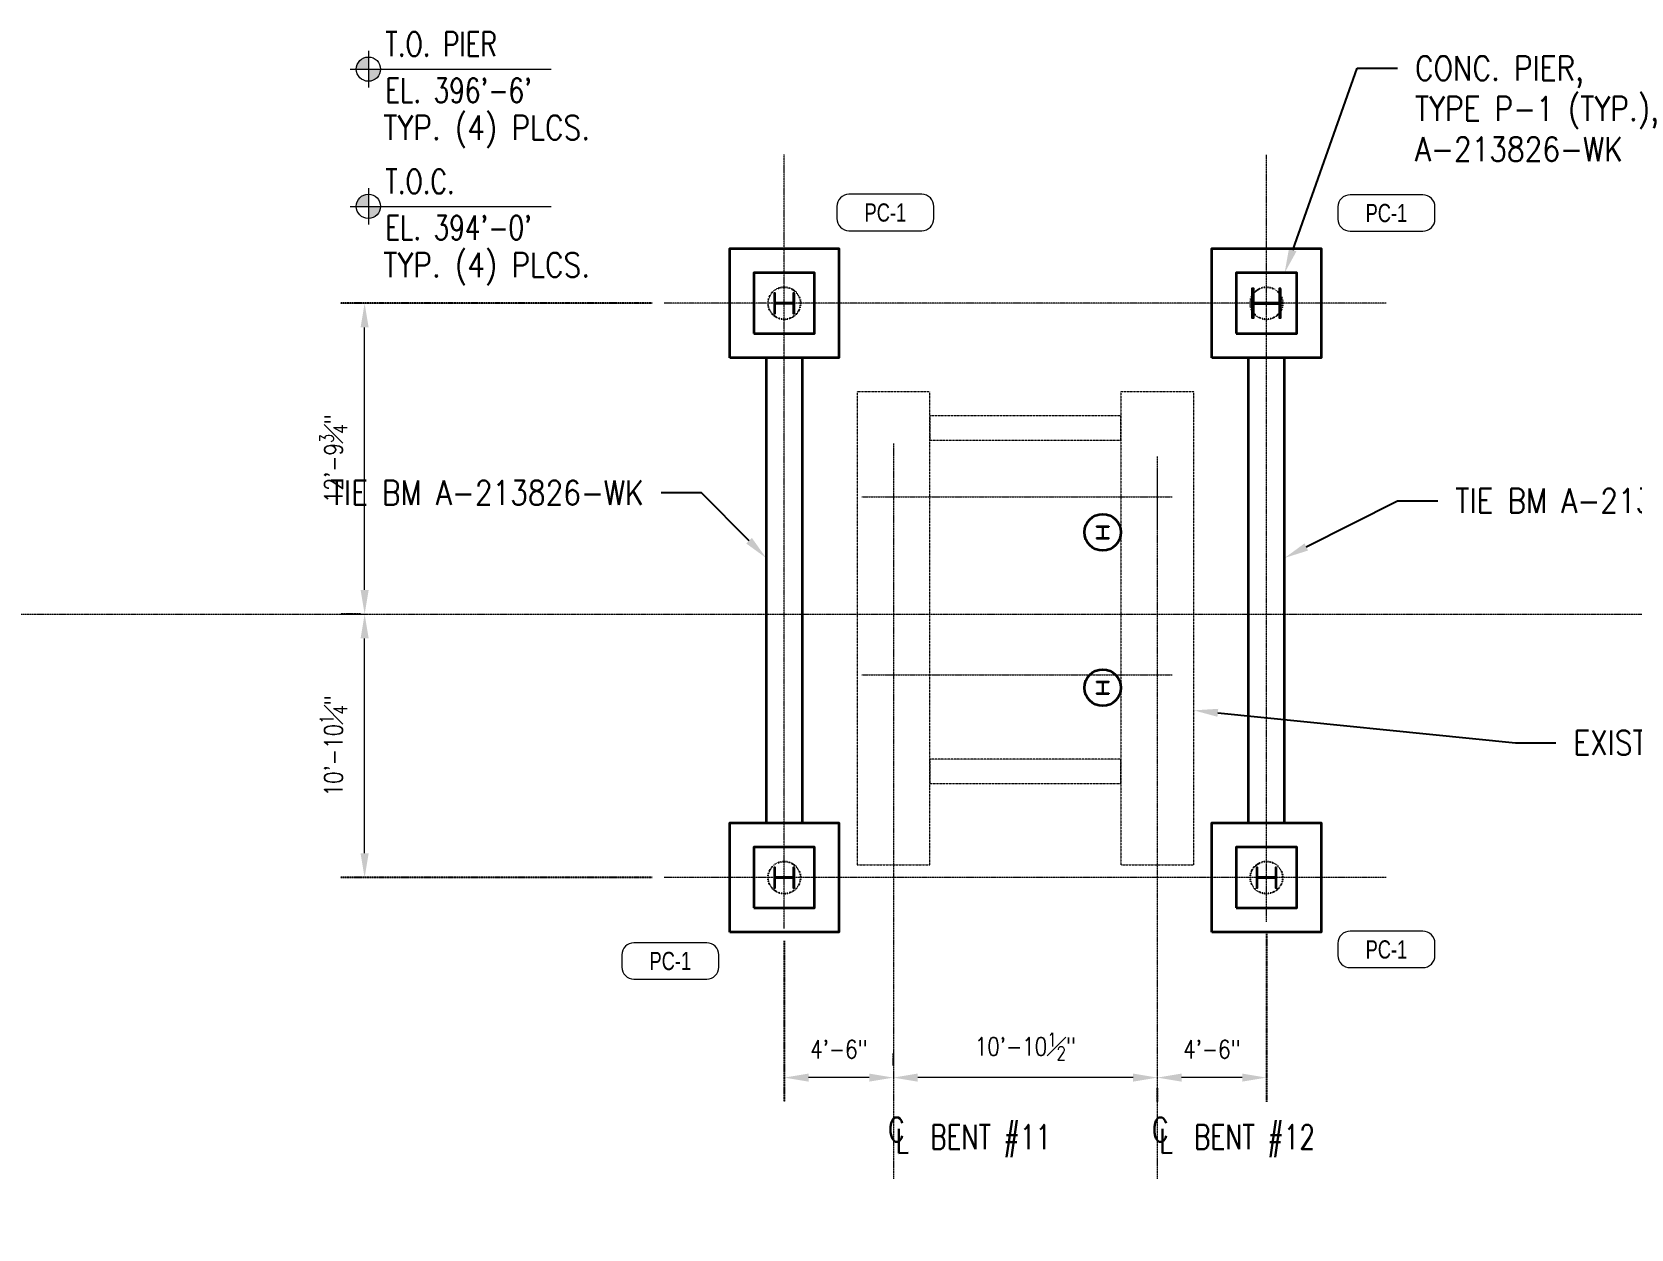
# Model space of a CAD drawing. Header units: inches. Extents: x -24529 to 23375, y -3182 to 1720.
# Drawn here: x -1739 to -948, y -304 to 288 of the extents above; entities that cross this region are included whole.
import ezdxf
from ezdxf import colors
from ezdxf.entities.mleader import LeaderData, LeaderLine
from ezdxf.enums import TextEntityAlignment as Align
from ezdxf.math import Vec2, Vec3

# ---------------------------------------------------------------- set-up
doc = ezdxf.new("R2010")
doc.units = ezdxf.units.IN
doc.header["$LTSCALE"] = 0.375
doc.header["$MEASUREMENT"] = 0
for name, pattern in [('CENTER2', [1.125, 0.75, -0.125, 0.125, -0.125]), ('HIDDEN2', [0.1875, 0.125, -0.0625]), ('PHANTOM2', [1.25, 0.625, -0.125, 0.125, -0.125, 0.125, -0.125])]:
    doc.linetypes.add(name, pattern=pattern)
for name, color, linetype, lineweight in [('CENTER', 2, 'CENTER2', 15), ('DIM', 5, 'Continuous', 15), ('PHANTOM', 253, 'PHANTOM2', 9), ('PILECAP', 3, 'Continuous', 35), ('S_PILE', 6, 'HIDDEN2', 25), ('TEXT', 3, 'Continuous', 15)]:
    doc.layers.add(name, color=color, linetype=linetype, lineweight=lineweight)
doc.layers.add('NSTL', color=1, linetype='Continuous')
doc.layers.add('STEEL', color=1, linetype='Continuous')
doc.styles.add('RomanS', font='romans.shx', dxfattribs={"width": 0.8})
doc.styles.add('SIMPLEX', font='SIMPLEX.shx', dxfattribs={"width": 0.75})
doc.dimstyles.new('PCI Arch-Arrow', dxfattribs={"dimscale": 0, "dimtxt": 0.09375, "dimasz": 0.125, "dimexe": 0.125, "dimexo": 0.0625, "dimgap": 0.09, "dimtad": 1, "dimdec": 4, "dimzin": 3, "dimdsep": 46, "dimlunit": 4, "dimtxsty": 'RomanS', "dimcen": 0.09, "dimclrd": 3, "dimclre": 3, "dimclrt": 3, "dimadec": 0, "dimazin": 0, "dimtfac": 0.75, "dimtdec": 4, "dimtmove": 0, "dimatfit": 3, "dimfxl": 1, "dimfrac": 1, "dimtolj": 1, "dimtzin": 0, "dimlwd": -1, "dimarcsym": 0})

# ---------------------------------------------------------------- blocks, each defined once
blk = doc.blocks.new('PILECAP_TAG')
blk.add_lwpolyline([(-0.1875, -0.09375), (0.1875, -0.09375, 0.4142136), (0.25, -0.03125), (0.25, 0.03125, 0.4142136), (0.1875, 0.09375), (-0.1875, 0.09375, 0.4142136), (-0.25, 0.03125), (-0.25, -0.03125, 0.4142136)], format="xyb", close=True)
at = {"width": 0.75}
blk.add_attdef('PC-X', text='', height=0.09375, dxfattribs=at).set_placement((0, 0), align=Align.MIDDLE)
blk = doc.blocks.new('*D50')
at = {"layer": 'DEFPOINTS', "color": 0, "transparency": 16777216}
for p in [(-1574.52, 0), (-1570.54, 0), (-1426.34, -130.25)]:
    blk.add_point(p, dxfattribs=at)
at = {"layer": 'DIM', "color": 3, "transparency": 16777216}
blk.add_line((-1574.52, -118.25), (-1574.52, -12), dxfattribs=at)
at = {"layer": 'DIM', "color": 3, "linetype": 'CENTER2', "lineweight": -2, "transparency": 16777216}
blk.add_line((-1432.34, -130.25), (-1586.52, -130.25), dxfattribs=at)
at = {"layer": 'DIM', "color": 3, "transparency": 16777216}
for points in [[(-1576.52, -12), (-1572.52, -12), (-1574.52, 0)], [(-1576.52, -118.25), (-1572.52, -118.25), (-1574.52, -130.25)]]:
    blk.add_solid(points, dxfattribs=at)
at = {"layer": 'DIM', "color": 3, "transparency": 16777216, "insert": (-1589.91, -65.12), "char_height": 9, "attachment_point": 5, "rotation": 90, "style": 'RomanS'}
blk.add_mtext('\\A1;10\'-10{\\H0.750000x;\\S1#4;}"', dxfattribs=at)
blk = doc.blocks.new('*D51')
at = {"layer": 'DEFPOINTS', "color": 0, "transparency": 16777216}
for p in [(-1574.52, 153.75), (-1426.34, 153.75), (-1570.54, 0)]:
    blk.add_point(p, dxfattribs=at)
at = {"layer": 'DIM', "color": 3, "linetype": 'CENTER2', "lineweight": -2, "transparency": 16777216}
for p, q in [((-1432.34, 153.75), (-1586.52, 153.75)), ((-1576.54, 0), (-1586.52, 0))]:
    blk.add_line(p, q, dxfattribs=at)
at = {"layer": 'DIM', "color": 3, "transparency": 16777216}
blk.add_line((-1574.52, 12), (-1574.52, 141.75), dxfattribs=at)
for points in [[(-1576.52, 141.75), (-1572.52, 141.75), (-1574.52, 153.75)], [(-1576.52, 12), (-1572.52, 12), (-1574.52, 0)]]:
    blk.add_solid(points, dxfattribs=at)
at = {"layer": 'DIM', "color": 3, "transparency": 16777216, "insert": (-1589.91, 76.87), "char_height": 9, "attachment_point": 5, "rotation": 90, "style": 'RomanS'}
blk.add_mtext('\\A1;12\'-9{\\H0.750000x;\\S3#4;}"', dxfattribs=at)
blk = doc.blocks.new('*D52')
at = {"layer": 'DEFPOINTS', "color": 0, "transparency": 16777216}
for p in [(-1128.44, -152.07), (-1182.44, -228.34), (-1182.44, -229.17)]:
    blk.add_point(p, dxfattribs=at)
at = {"layer": 'DIM', "color": 3, "linetype": 'CENTER2', "lineweight": -2, "transparency": 16777216}
blk.add_line((-1128.44, -158.07), (-1128.44, -241.17), dxfattribs=at)
at = {"layer": 'DIM', "color": 3, "transparency": 16777216}
blk.add_line((-1140.44, -229.17), (-1170.44, -229.17), dxfattribs=at)
for points in [[(-1170.44, -227.17), (-1170.44, -231.17), (-1182.44, -229.17)], [(-1140.44, -227.17), (-1140.44, -231.17), (-1128.44, -229.17)]]:
    blk.add_solid(points, dxfattribs=at)
at = {"layer": 'DIM', "color": 3, "transparency": 16777216, "insert": (-1155.44, -215.17), "char_height": 9, "attachment_point": 5, "style": 'RomanS'}
blk.add_mtext('\\A1;4\'-6"', dxfattribs=at)
blk = doc.blocks.new('*D53')
at = {"layer": 'DEFPOINTS', "color": 0, "transparency": 16777216}
for p in [(-1312.94, -229.17), (-1312.94, -229.17), (-1182.44, -228.34)]:
    blk.add_point(p, dxfattribs=at)
at = {"layer": 'DIM', "color": 3, "transparency": 16777216}
blk.add_line((-1194.44, -229.17), (-1300.94, -229.17), dxfattribs=at)
at = {"layer": 'DIM', "color": 3, "linetype": 'CENTER2', "lineweight": -2, "transparency": 16777216}
blk.add_line((-1182.44, -234.34), (-1182.44, -241.17), dxfattribs=at)
at = {"layer": 'DIM', "color": 3, "transparency": 16777216}
for points in [[(-1300.94, -227.17), (-1300.94, -231.17), (-1312.94, -229.17)], [(-1194.44, -227.17), (-1194.44, -231.17), (-1182.44, -229.17)]]:
    blk.add_solid(points, dxfattribs=at)
at = {"layer": 'DIM', "color": 3, "transparency": 16777216, "insert": (-1247.69, -213.78), "char_height": 9, "attachment_point": 5, "style": 'RomanS'}
blk.add_mtext('\\A1;10\'-10{\\H0.750000x;\\S1#2;}"', dxfattribs=at)
blk = doc.blocks.new('*D54')
at = {"layer": 'DEFPOINTS', "color": 0, "transparency": 16777216}
for p in [(-1366.94, -155.5), (-1366.94, -229.17), (-1312.94, -229.17)]:
    blk.add_point(p, dxfattribs=at)
at = {"layer": 'DIM', "color": 3, "linetype": 'CENTER2', "lineweight": -2, "transparency": 16777216}
for p, q in [((-1366.94, -161.5), (-1366.94, -241.17)), ((-1312.94, -223.17), (-1312.94, -217.17))]:
    blk.add_line(p, q, dxfattribs=at)
at = {"layer": 'DIM', "color": 3, "transparency": 16777216}
blk.add_line((-1324.94, -229.17), (-1354.94, -229.17), dxfattribs=at)
for points in [[(-1354.94, -227.17), (-1354.94, -231.17), (-1366.94, -229.17)], [(-1324.94, -227.17), (-1324.94, -231.17), (-1312.94, -229.17)]]:
    blk.add_solid(points, dxfattribs=at)
at = {"layer": 'DIM', "color": 3, "transparency": 16777216, "insert": (-1339.94, -215.17), "char_height": 9, "attachment_point": 5, "style": 'RomanS'}
blk.add_mtext('\\A1;4\'-6"', dxfattribs=at)
blk = doc.blocks.new('*U55')
at = {"color": 0, "linetype": 'ByBlock'}
blk.add_lwpolyline([(7.3025, -7.16), (7.3025, -6.3), (0.8625, -6.3, -0.41421356), (0.2625, -5.7), (0.2625, 5.7, -0.41421356), (0.8625, 6.3), (7.3025, 6.3), (7.3025, 7.16), (-7.3025, 7.16), (-7.3025, 6.3), (-0.8625, 6.3, -0.41421356), (-0.2625, 5.7), (-0.2625, -5.7, -0.41421356), (-0.8625, -6.3), (-7.3025, -6.3), (-7.3025, -7.16)], format="xyb", close=True, dxfattribs=at)
blk = doc.blocks.new('*U56')
at = {"color": 0, "linetype": 'ByBlock'}
blk.add_lwpolyline([(5, -4.99), (5, -4.43), (0.67, -4.43, -0.414214), (0.17, -3.93), (0.17, 3.93, -0.414214), (0.67, 4.43), (5, 4.43), (5, 4.99), (-5, 4.99), (-5, 4.43), (-0.67, 4.43, -0.414214), (-0.17, 3.93), (-0.17, -3.93, -0.414214), (-0.67, -4.43), (-5, -4.43), (-5, -4.99)], format="xyb", close=True, dxfattribs=at)
blk = doc.blocks.new('*U47')
at = {"layer": 'TEXT'}
h = blk.add_hatch(color=256, dxfattribs=at)
h.paths.add_polyline_path([(-1.0048, 0), (-1.0048, 0.0625, 0.414214), (-1.0673, 0)])
h.paths.add_polyline_path([(-0.9423, 0), (-1.0048, 0), (-1.0048, -0.0625, 0.414214)])
for p, q in [((-1.0048, 0.0937), (-1.0048, -0.0937)), ((-0.911, 0), (-0.0625, 0)), ((-1.0985, 0), (-0.911, 0)), ((-1.0048, 0), (-0.9423, 0)), ((-1.0048, 0), (-0.9423, 0))]:
    blk.add_line(p, q, dxfattribs=at)
blk.add_circle((-1.0048, 0), 0.0625, dxfattribs=at)
at = {"layer": 'TEXT', "style": 'SIMPLEX', "width": 0.75, "flags": 8}
for tag, p in [('TOP_LINE', (-0.9179, 0.0664)), ('BOTT_LINE', (-0.9179, -0.172))]:
    blk.add_attdef(tag, p, '', height=0.0938, dxfattribs=at)

msp = doc.modelspace()

# ---------------------------------------------------------------- linework, layer by layer
at = {"layer": 'CENTER'}
for p, q in [((-1366.9375, -155.50343), (-1366.9375, 227.26947)), ((-1128.43751, -152.06955), (-1128.43751, 227.26947)), ((-1069.17342, 153.75), (-1426.33594, 153.75)), ((-1312.9375, 84.39468), (-1312.9375, -279.19515)), ((-1182.43751, 77.99172), (-1182.43751, -279.19515)), ((-1182.43751, 70.65646), (-1182.43751, 42.05093)), ((-1328.6507, 58), (-1175.08248, 58)), ((-2584.26683, 0), (143.51059, 0)), ((-1328.6507, -29.99999), (-1175.14877, -29.99999)), ((-1069.17342, -130.24999), (-1426.33594, -130.24999))]:
    msp.add_line(p, q, dxfattribs=at)
at = {"layer": 'PHANTOM', "flags": 128}
for points in [[(-1330.93765, 110), (-1330.93749, -124), (-1294.93749, -123.99998), (-1294.93765, 110.00002)], [(-1200.43765, 110), (-1200.43749, -124), (-1164.43749, -123.99998), (-1164.43765, 110.00002)], [(-1294.93751, 86.00002), (-1200.43751, 86.00002), (-1200.43751, 98.00002), (-1294.93751, 98.00002)], [(-1294.93751, -83.75), (-1200.43751, -83.75), (-1200.43751, -71.75), (-1294.93751, -71.75)]]:
    msp.add_lwpolyline(points, close=True, dxfattribs=at)
at = {"layer": 'PILECAP'}
for points in [[(-1393.9375, 126.75), (-1393.9375, 180.75), (-1339.9375, 180.75), (-1339.9375, 126.75)], [(-1155.43751, 126.75), (-1155.43751, 180.75), (-1101.43751, 180.75), (-1101.43751, 126.75)], [(-1381.9375, 138.75), (-1351.9375, 138.75), (-1351.9375, 168.75), (-1381.9375, 168.75)], [(-1143.43751, 138.75), (-1113.43751, 138.75), (-1113.43751, 168.75), (-1143.43751, 168.75)], [(-1375.9375, -103.24999), (-1357.9375, -103.24999), (-1357.9375, 126.75), (-1375.9375, 126.75)], [(-1137.43751, -103.24999), (-1119.43751, -103.24999), (-1119.43751, 126.75), (-1137.43751, 126.75)], [(-1393.9375, -157.24999), (-1393.9375, -103.24999), (-1339.9375, -103.24999), (-1339.9375, -157.24999)], [(-1155.43751, -157.24999), (-1155.43751, -103.24999), (-1101.43751, -103.24999), (-1101.43751, -157.24999)], [(-1381.9375, -145.24999), (-1351.9375, -145.24999), (-1351.9375, -115.24999), (-1381.9375, -115.24999)], [(-1143.43751, -145.24999), (-1113.43751, -145.24999), (-1113.43751, -115.24999), (-1143.43751, -115.24999)]]:
    msp.add_lwpolyline(points, close=True, dxfattribs=at)
for centre in [(-1209.43751, 40.48166), (-1209.43751, -36.375)]:
    msp.add_circle(centre, 9, dxfattribs=at)
at = {"layer": 'S_PILE', "linetype": 'HIDDEN2'}
for centre in [(-1366.9375, 153.75), (-1128.43751, 153.75), (-1366.9375, -130.24999), (-1128.43751, -130.24999)]:
    msp.add_circle(centre, 8, dxfattribs=at)
at = {"layer": 'STEEL'}
for p, q in [((-1212.43759, 43.48166), (-1212.43759, 43.23166)), ((-1212.43759, 43.48166), (-1206.43759, 43.48166)), ((-1212.43759, 43.23166), (-1206.43759, 43.23166)), ((-1212.43743, 43.48167), (-1212.43743, 43.23167)), ((-1212.43743, 43.48167), (-1206.43743, 43.48167)), ((-1212.43743, 43.23167), (-1206.43743, 43.23167)), ((-1209.56259, 43.23166), (-1209.56259, 37.73166)), ((-1209.56243, 43.23167), (-1209.56243, 37.73167)), ((-1209.31259, 43.23166), (-1209.31259, 37.73166)), ((-1209.31243, 43.23167), (-1209.31243, 37.73167)), ((-1206.43759, 43.48166), (-1206.43759, 43.23166)), ((-1206.43743, 43.48167), (-1206.43743, 43.23167)), ((-1212.43759, 37.73166), (-1212.43759, 37.48166)), ((-1212.43759, 37.73166), (-1206.43759, 37.73166)), ((-1212.43759, 37.48166), (-1206.43759, 37.48166)), ((-1212.43743, 37.73167), (-1212.43743, 37.48167)), ((-1212.43743, 37.73167), (-1206.43743, 37.73167)), ((-1212.43743, 37.48167), (-1206.43743, 37.48167)), ((-1206.43759, 37.73166), (-1206.43759, 37.48166)), ((-1206.43743, 37.73167), (-1206.43743, 37.48167)), ((-1212.43759, -33.375), (-1212.43759, -33.625)), ((-1212.43759, -33.375), (-1206.43759, -33.375)), ((-1212.43759, -33.625), (-1206.43759, -33.625)), ((-1212.43759, -39.125), (-1212.43759, -39.375)), ((-1212.43759, -39.125), (-1206.43759, -39.125)), ((-1212.43759, -39.375), (-1206.43759, -39.375)), ((-1212.43743, -33.375), (-1212.43743, -33.625)), ((-1212.43743, -33.375), (-1206.43743, -33.375)), ((-1212.43743, -33.625), (-1206.43743, -33.625)), ((-1212.43743, -39.125), (-1212.43743, -39.375)), ((-1212.43743, -39.125), (-1206.43743, -39.125)), ((-1212.43743, -39.375), (-1206.43743, -39.375)), ((-1209.56259, -33.625), (-1209.56259, -39.125)), ((-1209.56243, -33.625), (-1209.56243, -39.125)), ((-1209.31259, -33.625), (-1209.31259, -39.125)), ((-1209.31243, -33.625), (-1209.31243, -39.125)), ((-1206.43759, -33.375), (-1206.43759, -33.625)), ((-1206.43759, -39.125), (-1206.43759, -39.375)), ((-1206.43743, -33.375), (-1206.43743, -33.625)), ((-1206.43743, -39.125), (-1206.43743, -39.375))]:
    msp.add_line(p, q, dxfattribs=at)

# ---------------------------------------------------------------- block references
at = {"layer": 'NSTL', "rotation": 90}
for name, p in [('*U56', (-1366.9375, 153.75)), ('*U55', (-1128.43751, 153.75)), ('*U56', (-1366.9375, -130.24999)), ('*U56', (-1128.43751, -130.24999))]:
    msp.add_blockref(name, p, dxfattribs=at)
at = {"layer": 'TEXT'}
ref = msp.add_blockref('*U47', (-1476.16773, 269.49775), dxfattribs=dict(at, xscale=96, yscale=96, zscale=96))
ref.add_attrib('TOP_LINE', 'T.O. PIER', (-1564.2903, 275.87134), dxfattribs={"height": 12, "style": 'SIMPLEX', "width": 0.75, "flags": 8})
ref.add_attrib('BOTT_LINE', "EL. 396'-6'", (-1564.2903, 252.98686), dxfattribs={"height": 12, "style": 'SIMPLEX', "width": 0.75, "flags": 8})
ref = msp.add_blockref('*U47', (-1476.16773, 201.63332), dxfattribs=dict(at, xscale=96, yscale=96, zscale=96))
ref.add_attrib('TOP_LINE', 'T.O.C.', (-1564.2903, 208.0069), dxfattribs={"height": 12, "style": 'SIMPLEX', "width": 0.75, "flags": 8})
ref.add_attrib('BOTT_LINE', "EL. 394'-0'", (-1564.2903, 185.12243), dxfattribs={"height": 12, "style": 'SIMPLEX', "width": 0.75, "flags": 8})
at = {"layer": 'TEXT', "xscale": 96, "yscale": 96, "zscale": 96}
for p in [(-1316.93774, 198.61382), (-1069.09247, 198.36382), (-1069.09247, -165.78567), (-1423.3036, -171.49438)]:
    msp.add_blockref('PILECAP_TAG', p, dxfattribs=at).add_auto_attribs({'PC-X': 'PC-1'})

# ---------------------------------------------------------------- texts
at = {"layer": 'TEXT', "style": 'SIMPLEX', "width": 0.75}
for s, p in [('C', (-1315.50186, -260.91452)), ('C', (-1185.00187, -260.91452)), ('L', (-1311.82405, -266.46037)), ('L', (-1181.32406, -266.46037))]:
    msp.add_text(s, height=12, rotation=0.34695664, dxfattribs=at).set_placement(p)
at = {"layer": 'TEXT', "char_height": 12, "attachment_point": 1, "style": 'SIMPLEX'}
for s, insert in [('BENT #11', (-1294.74402, -252.47551)), ('BENT #12', (-1164.24403, -252.47551))]:
    msp.add_mtext_dynamic_manual_height_columns(s, width=97.5318772, gutter_width=0.625, heights=[0], dxfattribs=dict(at, insert=insert))

# ---------------------------------------------------------------- dimensions: what is measured, and where the dimension line sits
at = {"layer": 'DIM'}
for base, p1, p2, override, picture, middle in [((-1574.51661, 153.75), (-1570.53784, 0), (-1426.33594, 153.75), {"dimscale": 96, "dimse2": 0, "dimtmove": 1}, '*D51', (-1589.90661, 76.875)), ((-1574.51661, 0), (-1426.33594, -130.24999), (-1570.53784, 0), {"dimscale": 96, "dimse2": 1, "dimtmove": 1}, '*D50', (-1589.90661, -65.125))]:
    dim = msp.add_linear_dim(base=base, p1=p1, p2=p2, angle=90, dimstyle='PCI Arch-Arrow', override=override, dxfattribs=at)
    dim.commit()
    dim.dimension.update_dxf_attribs({"geometry": picture, "text_midpoint": middle})
for base, p1, p2, override, picture, middle in [((-1366.9375, -229.16658), (-1312.9375, -229.16658), (-1366.9375, -155.50343), {"dimscale": 96, "dimse2": 0, "dimtmove": 1}, '*D54', (-1339.9375, -215.16944)), ((-1182.43751, -229.16658), (-1128.43751, -152.06955), (-1182.43751, -228.33556), {"dimscale": 96, "dimse2": 1, "dimtmove": 1}, '*D52', (-1155.43751, -215.16944)), ((-1312.9375, -229.16658), (-1182.43751, -228.33556), (-1312.9375, -229.16658), {"dimscale": 96, "dimse2": 1, "dimtmove": 1}, '*D53', (-1247.68751, -213.77658))]:
    dim = msp.add_linear_dim(base=base, p1=p1, p2=p2, dimstyle='PCI Arch-Arrow', override=override, dxfattribs=at)
    dim.commit()
    dim.dimension.update_dxf_attribs({"geometry": picture, "text_midpoint": middle})

# ---------------------------------------------------------------- leaders
at = {"layer": 'TEXT'}
ml = msp.add_multileader_mtext('Standard', dxfattribs=at)
ml.set_content('{\\W0.85;CONC. PIER,\\PTYPE P-1 (TYP.),\\PA-213826-WK}', color=256, style='SIMPLEX')
ml.set_leader_properties()
ml.build(insert=Vec2(0, 0))
ml.multileader.update_dxf_attribs({"dogleg_length": 0.36, "arrow_head_size": 12, "scale": 96})
ctx = ml.context
ctx.base_point, ctx.scale, ctx.char_height, ctx.arrow_head_size, ctx.landing_gap_size, ctx.plane_origin = Vec3(-1063.56812, 269.9509), 96, 12, 12, 8.64, Vec3(-1213.98186, 152.3606)
notes = []
notes.append((ctx, [(0, (1, 1, 0), (-1083.59762, 269.9509), (1, 0), 20.0295, [(1, [(-1119.46244, 168.75)], 0, [])])]))
ctx.mtext.insert, ctx.mtext.width, ctx.mtext.flow_direction = Vec3(-1054.92812, 275.9509), 240.8774881, 5
ml = msp.add_multileader_mtext('Standard', dxfattribs=at)
ml.set_content('{\\W0.85;TYP. (4) PLCS.}', color=256, style='SIMPLEX')
ml.set_leader_properties()
ml.build(insert=Vec2(0, 0))
ml.multileader.update_dxf_attribs({"dogleg_length": 0.36, "arrow_head_size": 12, "scale": 96})
ctx = ml.context
ctx.base_point, ctx.scale, ctx.char_height, ctx.arrow_head_size, ctx.landing_gap_size, ctx.plane_origin = Vec3(-1573.89991, 238.57302), 96, 12, 12, 8.64, Vec3(-1606.68298, -54.2827)
notes.append((ctx, [(0, (0, 0, 0), (0, 0), (1, 0), 1, [])]))
ctx.mtext.insert, ctx.mtext.width, ctx.mtext.flow_direction = Vec3(-1565.25991, 246.57302), 123.9826154, 5
ml = msp.add_multileader_mtext('Standard', dxfattribs=at)
ml.set_content('{\\W0.85;TYP. (4) PLCS.}', color=256, style='SIMPLEX')
ml.set_leader_properties()
ml.build(insert=Vec2(0, 0))
ml.multileader.update_dxf_attribs({"dogleg_length": 0.36, "arrow_head_size": 12, "scale": 96})
ctx = ml.context
ctx.base_point, ctx.scale, ctx.char_height, ctx.arrow_head_size, ctx.landing_gap_size, ctx.plane_origin = Vec3(-1573.89991, 170.70859), 96, 12, 12, 8.64, Vec3(-1600.68298, -122.14713)
notes.append((ctx, [(0, (0, 0, 0), (0, 0), (1, 0), 1, [])]))
ctx.mtext.insert, ctx.mtext.width, ctx.mtext.flow_direction = Vec3(-1565.25991, 178.70859), 123.9826154, 5
ml = msp.add_multileader_mtext('Standard', dxfattribs=at)
ml.set_content('{\\W0.85;TIE BM A-213826-WK}', color=256, style='SIMPLEX')
ml.set_leader_properties()
ml.build(insert=Vec2(0, 0))
ml.multileader.update_dxf_attribs({"dogleg_length": 0.36, "arrow_head_size": 12, "scale": 96})
ctx = ml.context
ctx.base_point, ctx.scale, ctx.char_height, ctx.arrow_head_size, ctx.landing_gap_size, ctx.plane_origin = Vec3(-1555.87514, 60.03202), 96, 12, 12, 8.64, Vec3(-1313.17322, -112.15324)
ctx.text_align_type = 2
notes.append((ctx, [(0, (1, 1, 0), (-1407.82279, 60.03202), (-1, 0), 20.0295, [(1, [(-1375.9375, 27.80221)], 0, [])])]))
ctx.mtext.insert, ctx.mtext.width, ctx.mtext.alignment, ctx.mtext.flow_direction = Vec3(-1436.49229, 66.03202), 123.9826154, 3, 5
ml = msp.add_multileader_mtext('Standard', dxfattribs=at)
ml.set_content('{\\W0.85;TIE BM A-213826-WK}', color=256, style='SIMPLEX')
ml.set_leader_properties()
ml.build(insert=Vec2(0, 0))
ml.multileader.update_dxf_attribs({"dogleg_length": 0.36, "arrow_head_size": 12, "scale": 96})
ctx = ml.context
ctx.base_point, ctx.scale, ctx.char_height, ctx.arrow_head_size, ctx.landing_gap_size, ctx.plane_origin = Vec3(-1043.65017, 56.05516), 96, 12, 12, 8.64, Vec3(-1182.20179, -112.15324)
notes.append((ctx, [(0, (1, 1, 0), (-1063.67967, 56.05516), (1, 0), 20.0295, [(1, [(-1119.43751, 27.80221)], 0, [])])]))
ctx.mtext.insert, ctx.mtext.width, ctx.mtext.flow_direction = Vec3(-1035.01017, 62.05516), 123.9826154, 5
ml = msp.add_multileader_mtext('Standard', dxfattribs=at)
ml.set_content('{\\W0.85;TYP. (5) PLCS.}', color=256, style='SIMPLEX')
ml.set_leader_properties()
ml.build(insert=Vec2(0, 0))
ml.multileader.update_dxf_attribs({"dogleg_length": 0.36, "arrow_head_size": 12, "scale": 96})
ctx = ml.context
ctx.base_point, ctx.scale, ctx.char_height, ctx.arrow_head_size, ctx.landing_gap_size, ctx.plane_origin = Vec3(-1474.25865, -426.11244), 96, 12, 12, 8.64, Vec3(-1507.04171, -695.21817)
notes.append((ctx, [(0, (0, 0, 0), (0, 0), (1, 0), 1, [])]))
ctx.mtext.insert, ctx.mtext.width, ctx.mtext.flow_direction = Vec3(-1465.61865, -418.11244), 123.9826154, 5
ml = msp.add_multileader_mtext('Standard', dxfattribs=at)
ml.set_content('{\\W0.85;TYP. (2) PLCS.}', color=256, style='SIMPLEX')
ml.set_leader_properties()
ml.build(insert=Vec2(0, 0))
ml.multileader.update_dxf_attribs({"dogleg_length": 0.36, "arrow_head_size": 12, "scale": 96})
ctx = ml.context
ctx.base_point, ctx.scale, ctx.char_height, ctx.arrow_head_size, ctx.landing_gap_size, ctx.plane_origin = Vec3(-1308.52346, -863.33432), 96, 12, 12, 8.64, Vec3(-1360.28651, -1132.44005)
notes.append((ctx, [(0, (0, 0, 0), (0, 0), (1, 0), 1, [])]))
ctx.mtext.insert, ctx.mtext.width, ctx.mtext.flow_direction = Vec3(-1299.88346, -855.33432), 123.9826154, 5
ml = msp.add_multileader_mtext('Standard', dxfattribs=at)
ml.set_content('{\\W0.85;EXIST. FND. F-107952-292}', color=256, style='SIMPLEX')
ml.set_leader_properties()
ml.build(insert=Vec2(0, 0))
ml.multileader.update_dxf_attribs({"dogleg_length": 0.36, "arrow_head_size": 12, "scale": 96})
ctx = ml.context
ctx.base_point, ctx.scale, ctx.char_height, ctx.arrow_head_size, ctx.landing_gap_size, ctx.plane_origin = Vec3(-985.29507, -63.56395), 96, 12, 12, 8.64, Vec3(-1182.20179, -263.58716)
notes.append((ctx, [(0, (1, 1, 0), (-1005.32457, -63.56395), (1, 0), 20.0295, [(1, [(-1164.43754, -47.57322)], 0, [])])]))
ctx.mtext.insert, ctx.mtext.width, ctx.mtext.flow_direction = Vec3(-976.65507, -57.56395), 123.9826154, 5
ml = msp.add_multileader_mtext('Standard', dxfattribs=at)
ml.set_content('{\\W0.85;EXIST. FND.}', color=256, style='SIMPLEX')
ml.set_leader_properties()
ml.build(insert=Vec2(0, 0))
ml.multileader.update_dxf_attribs({"dogleg_length": 0.36, "arrow_head_size": 12, "scale": 96})
ctx = ml.context
ctx.base_point, ctx.scale, ctx.char_height, ctx.arrow_head_size, ctx.landing_gap_size, ctx.plane_origin = Vec3(-2130.90787, -63.56395), 96, 12, 12, 8.64, Vec3(-2327.81459, -263.58716)
notes.append((ctx, [(0, (1, 1, 0), (-2150.93737, -63.56395), (1, 0), 20.0295, [(1, [(-2206.8125, -51.9452)], 0, [])])]))
ctx.mtext.insert, ctx.mtext.width, ctx.mtext.flow_direction = Vec3(-2122.26787, -57.56395), 123.9826154, 5
for ctx, leaders in notes:
    for number, flags, end, landing, length, lines in leaders:
        leader = LeaderData()
        leader.index, (leader.has_last_leader_line, leader.has_dogleg_vector, leader.attachment_direction) = number, flags
        leader.last_leader_point, leader.dogleg_vector, leader.dogleg_length = Vec3(end), Vec3(landing), length
        for number, points, colour, breaks in lines:
            line = LeaderLine()
            line.index, line.vertices, line.color, line.breaks = number, Vec3.list(points), colors.encode_raw_color(colour), breaks
            leader.lines.append(line)
        ctx.leaders.append(leader)

doc.saveas('drawing.dxf')
